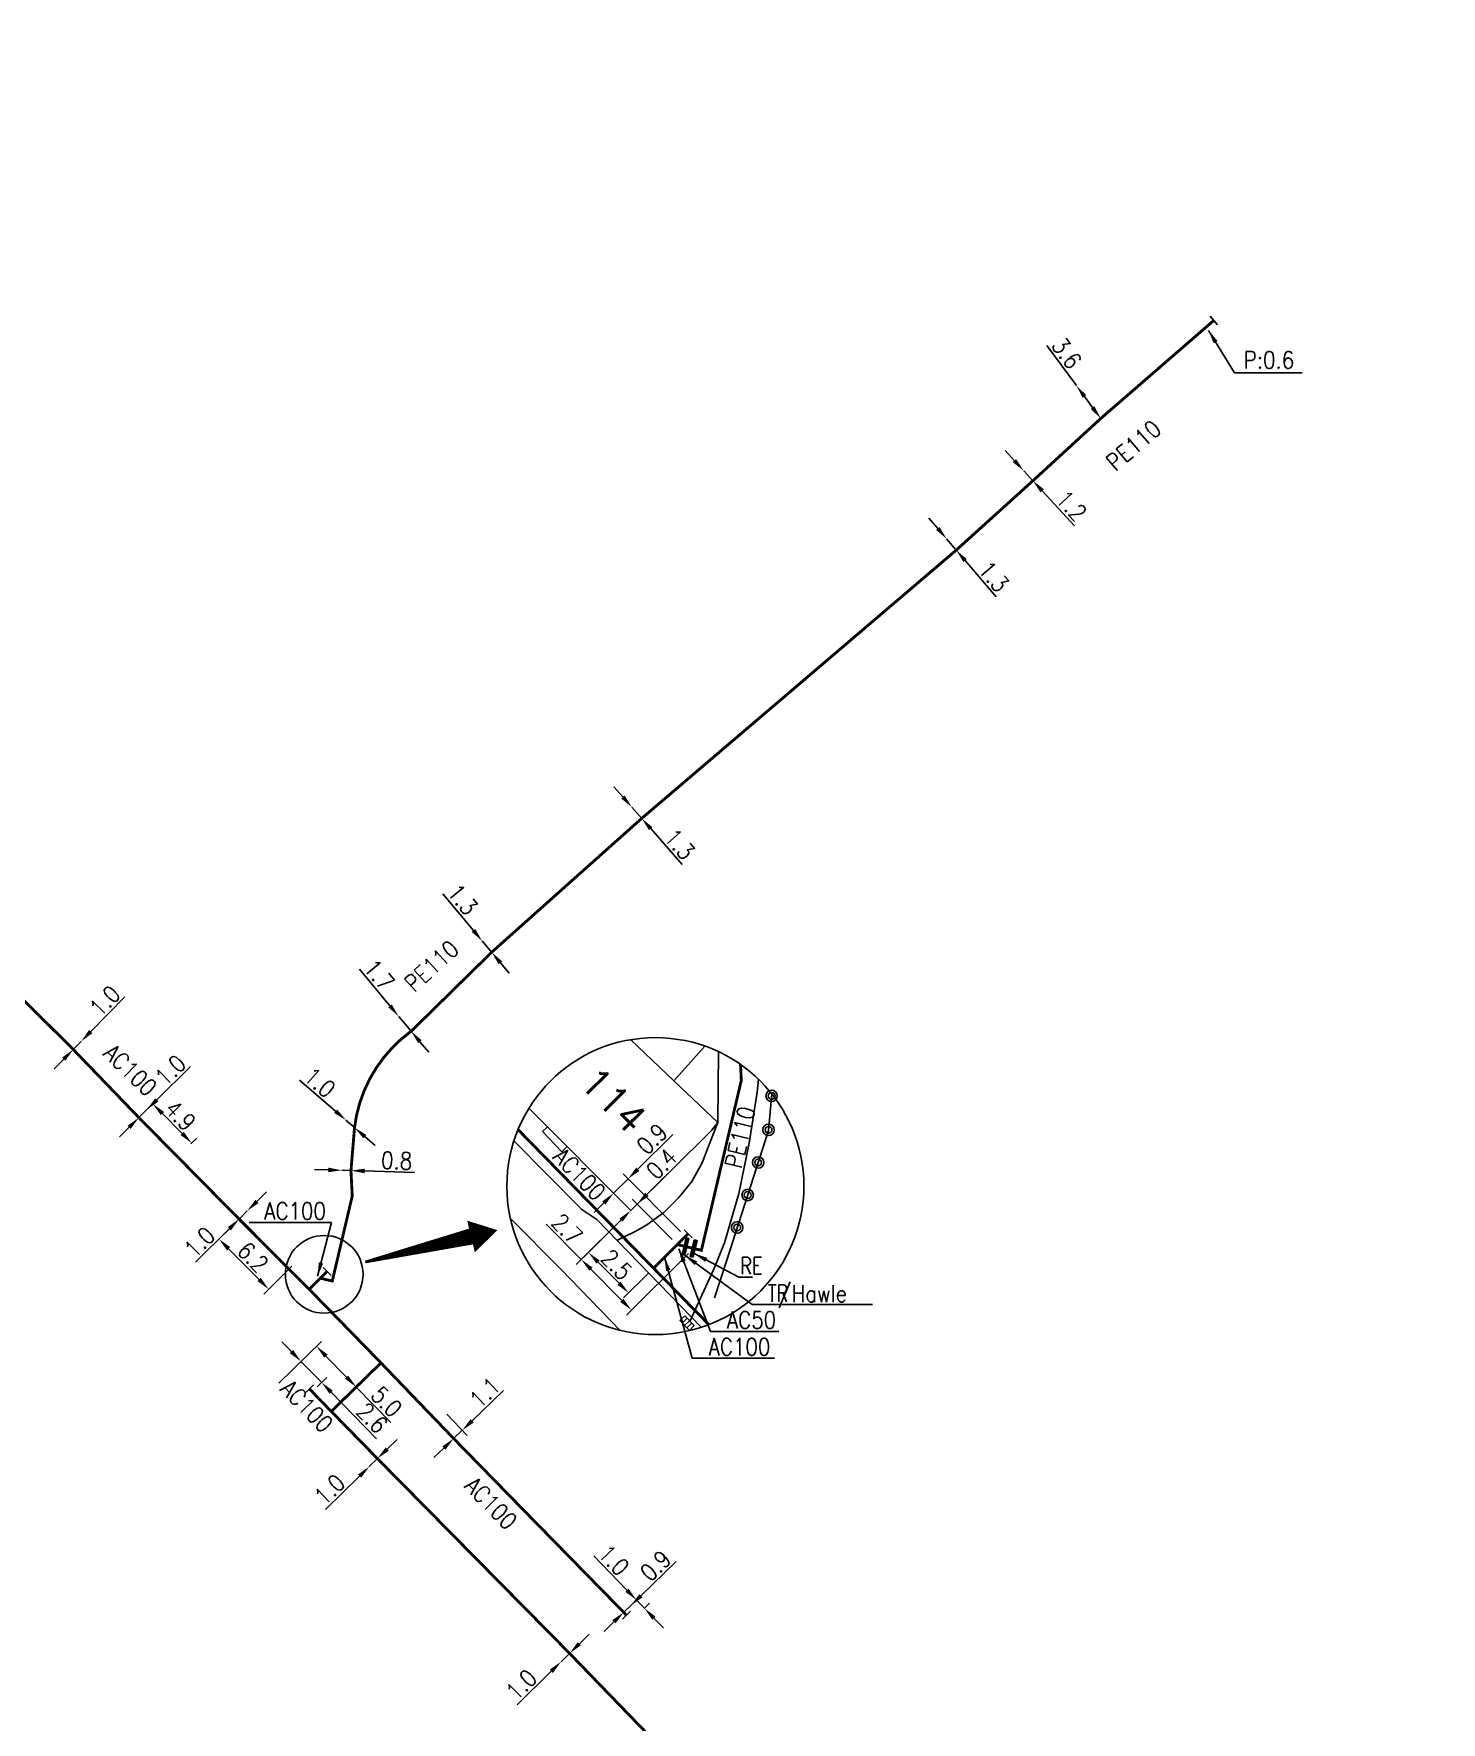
# Model space of a CAD drawing. Header units: millimetres. Extents: x 107999 to 109004, y 120010 to 121005.
# Drawn here: x 108659 to 108782.5, y 120243.1 to 120391.3 of the extents above; entities that cross this region are included whole.
import ezdxf
from ezdxf.enums import TextEntityAlignment as Align

# ---------------------------------------------------------------- set-up
doc = ezdxf.new("R2010")
doc.units = ezdxf.units.MM
doc.header["$PDMODE"] = 34
for name, pattern in [('L_25_AP', [2000, 1000, 1000]), ('L_25_FN', [2000, 1000, 1000]), ('L_25_PE', [2000, 1000, 1000])]:
    doc.linetypes.add(name, pattern=pattern)
doc.layers.get('0').update_dxf_attribs({"linetype": 'CONTINUOUS'})
doc.layers.get('Defpoints').update_dxf_attribs({"linetype": 'CONTINUOUS'})
for name, color, linetype in [('L_150', 1, 'CONTINUOUS'), ('L_340', 7, 'CONTINUOUS'), ('W0400', 7, 'CONTINUOUS')]:
    doc.layers.add(name, color=color, linetype=linetype)
doc.styles.get("Standard").update_dxf_attribs({"font": 'romans.shx', "width": 0.85})
doc.dimstyles.new('DETAIL', dxfattribs={"dimtxt": 1.5, "dimasz": 1.2, "dimexe": 0.625, "dimexo": 0.625, "dimgap": 0.25, "dimtad": 1, "dimdec": 1, "dimlfac": 0.5, "dimzin": 0, "dimdsep": 46, "dimtxsty": 'Standard', "dimcen": -0.5, "dimadec": 0, "dimazin": 0, "dimtfac": 1, "dimtdec": 1, "dimtmove": 0, "dimatfit": 3, "dimfxl": 0, "dimtolj": 1, "dimtzin": 0, "dimarcsym": 0})
doc.dimstyles.get("Standard").update_dxf_attribs({"dimtxt": 1.5, "dimasz": 1.2, "dimexe": 0.625, "dimexo": 0.625, "dimgap": 0.25, "dimtad": 1, "dimdec": 1, "dimzin": 0, "dimdsep": 46, "dimtxsty": 'Standard', "dimcen": -0.5, "dimadec": 0, "dimazin": 0, "dimtfac": 1, "dimtdec": 1, "dimtmove": 0, "dimatfit": 3, "dimfxl": 0, "dimtolj": 1, "dimtzin": 0, "dimarcsym": 0})

# ---------------------------------------------------------------- blocks, each defined once
blk = doc.blocks.new('L_340_07')
at = {"color": 0, "linetype": 'Continuous', "const_width": 0.25, "flags": 128}
blk.add_lwpolyline([(0, 0), (0.35, 0)], dxfattribs=at)
at = {"color": 0, "linetype": 'Continuous', "flags": 128}
blk.add_lwpolyline([(0.35, -0.5), (0.35, 0.5)], dxfattribs=at)
at = {"color": 0, "linetype": 'Continuous', "width": 0.75, "flags": 3}
for tag, p in [('DEF_LEG', (0.72, -3.47)), ('DEF_COUP', (0.72, -5.97)), ('DEF_TYPE', (0.72, -8.47))]:
    blk.add_attdef(tag, text='', height=1.2, dxfattribs=at).set_placement(p, align=Align.MIDDLE)
blk = doc.blocks.new('L_340_19')
at = {"linetype": 'Continuous'}
blk.add_hatch(color=0, dxfattribs=at).paths.add_polyline_path([(0.125, 0.75), (-0.125, 0.75), (-0.125, -0.75), (0.125, -0.75)])
at = {"color": 0, "linetype": 'Continuous'}
blk.add_lwpolyline([(-0.125, 0.75), (0.125, 0.75), (0.125, -0.75), (-0.125, -0.75)], close=True, dxfattribs=at)
at = {"color": 0, "linetype": 'Continuous', "width": 0.75}
for tag, height, flags, p in [('TR', 1.5, 8, (0, 3)), ('DEF_LEG', 1.2, 3, (0, -5)), ('DEF_COUP', 1.2, 3, (0, -7.5)), ('DEF_TYPE', 1.2, 3, (0, -10))]:
    blk.add_attdef(tag, text='', height=height, dxfattribs=dict(at, flags=flags)).set_placement(p, align=Align.MIDDLE)
blk = doc.blocks.new('L_340_21')
at = {"linetype": 'Continuous'}
blk.add_hatch(color=0, dxfattribs=at).paths.add_polyline_path([(0.125, 0.75), (-0.125, 0.75), (-0.125, -0.75), (0.125, -0.75)])
at = {"color": 0, "linetype": 'Continuous'}
blk.add_lwpolyline([(-0.125, 0.75), (0.125, 0.75), (0.125, -0.75), (-0.125, -0.75)], close=True, dxfattribs=at)
at = {"color": 0, "linetype": 'Continuous', "width": 0.75}
for tag, height, flags, p in [('RE', 1.5, 8, (0, 3)), ('DEF_LEG', 1.2, 3, (0, -5)), ('DEF_COUP', 1.2, 3, (0, -7.5)), ('DEF_TYPE', 1.2, 3, (0, -10))]:
    blk.add_attdef(tag, text='', height=height, dxfattribs=dict(at, flags=flags)).set_placement(p, align=Align.MIDDLE)
blk = doc.blocks.new('T400')
for p, q in [((-0.15, 0.3), (0.15, 0.3)), ((-0.15, -0.25), (-0.15, 0.3)), ((-0.15, 0.15), (0.15, 0.15)), ((-0.15, 0), (0.15, 0)), ((0.15, 0.3), (0.15, -0.25)), ((-0.15, -0.15), (0.15, -0.15)), ((-0.15, -0.25), (-0.15, -0.3)), ((-0.15, -0.3), (0.15, -0.3)), ((0.15, -0.3), (0.15, -0.25))]:
    blk.add_line(p, q)
blk = doc.blocks.new('t323o')
at = {"color": 0, "linetype": 'Continuous'}
for radius in [0.25, 0.15]:
    blk.add_circle((0, 0), radius, dxfattribs=at)
blk = doc.blocks.new('*D138')
at = {"layer": 'Defpoints', "color": 0, "linetype": 'Continuous', "transparency": 16777216}
for p in [(108686, 120291.54), (108686, 120291.54), (108686.8, 120291.51)]:
    blk.add_point(p, dxfattribs=at)
at = {"layer": 'L_150', "color": 0, "linetype": 'Continuous', "lineweight": -2, "transparency": 16777216}
for p, q in [((108684.8, 120291.57), (108683.6, 120291.61)), ((108686, 120291.54), (108686.8, 120291.51)), ((108688, 120291.48), (108692.37, 120291.35))]:
    blk.add_line(p, q, dxfattribs=at)
at = {"layer": 'L_150', "color": 0, "linetype": 'Continuous', "transparency": 16777216}
for points in [[(108684.81, 120291.77), (108684.8, 120291.37), (108686, 120291.54)], [(108688.01, 120291.68), (108687.99, 120291.28), (108686.8, 120291.51)]]:
    blk.add_solid(points, dxfattribs=at)
at = {"layer": 'L_150', "color": 0, "linetype": 'Continuous', "transparency": 16777216, "insert": (108690.81, 120292.39), "char_height": 1.5, "attachment_point": 5, "rotation": 358.274}
blk.add_mtext('\\A1;0.8', dxfattribs=at)
blk = doc.blocks.new('*D139')
at = {"layer": 'Defpoints', "color": 0, "linetype": 'Continuous', "transparency": 16777216}
for p in [(108686.36, 120295.94), (108686.36, 120295.94), (108687.11, 120295.28)]:
    blk.add_point(p, dxfattribs=at)
at = {"layer": 'L_150', "color": 0, "linetype": 'Continuous', "lineweight": -2, "transparency": 16777216}
for p, q in [((108685.45, 120296.72), (108682.28, 120299.46)), ((108687.11, 120295.28), (108686.36, 120295.94)), ((108688.02, 120294.5), (108688.93, 120293.71))]:
    blk.add_line(p, q, dxfattribs=at)
at = {"layer": 'L_150', "color": 0, "linetype": 'Continuous', "transparency": 16777216}
for points in [[(108685.58, 120296.87), (108685.32, 120296.57), (108686.36, 120295.94)], [(108688.15, 120294.65), (108687.89, 120294.35), (108687.11, 120295.28)]]:
    blk.add_solid(points, dxfattribs=at)
at = {"layer": 'L_150', "color": 0, "linetype": 'Continuous', "transparency": 16777216, "insert": (108684.06, 120299.24), "char_height": 1.5, "attachment_point": 5, "rotation": 319.165}
blk.add_mtext('\\A1;1.0', dxfattribs=at)
blk = doc.blocks.new('*D140')
at = {"layer": 'Defpoints', "color": 0, "linetype": 'Continuous', "transparency": 16777216}
for p in [(108711.35, 120288.01), (108707.64, 120284.33), (108713.35, 120282.95)]:
    blk.add_point(p, dxfattribs=at)
at = {"layer": 'L_150', "color": 0, "linetype": 'Continuous', "lineweight": -2, "transparency": 16777216}
for p, q in [((108710.9, 120287.57), (108707.2, 120283.89)), ((108710.32, 120281.63), (108708.48, 120283.48)), ((108712.91, 120282.51), (108710.72, 120280.34))]:
    blk.add_line(p, q, dxfattribs=at)
at = {"layer": 'L_150', "color": 0, "linetype": 'Continuous', "transparency": 16777216}
for points in [[(108708.63, 120283.62), (108708.34, 120283.34), (108707.64, 120284.33)], [(108710.46, 120281.77), (108710.17, 120281.49), (108711.16, 120280.78)]]:
    blk.add_solid(points, dxfattribs=at)
at = {"layer": 'L_150', "color": 0, "linetype": 'Continuous', "transparency": 16777216, "insert": (108710.11, 120283.26), "char_height": 1.5, "attachment_point": 5, "rotation": 314.765}
blk.add_mtext('\\A1;2.5', dxfattribs=at)
blk = doc.blocks.new('*D141')
at = {"layer": 'Defpoints', "color": 0, "linetype": 'Continuous', "transparency": 16777216}
for p in [(108711.35, 120288.01), (108716.87, 120284.68), (108707.01, 120283.71)]:
    blk.add_point(p, dxfattribs=at)
at = {"layer": 'L_340', "color": 0, "linetype": 'Continuous', "lineweight": -2, "transparency": 16777216}
for p, q in [((108710.9, 120287.57), (108706.57, 120283.27)), ((108707.01, 120283.71), (108703.93, 120286.81)), ((108710.57, 120280.12), (108707.86, 120282.86)), ((108716.43, 120284.24), (108710.97, 120278.83))]:
    blk.add_line(p, q, dxfattribs=at)
at = {"layer": 'L_340', "color": 0, "linetype": 'Continuous', "transparency": 16777216}
for points in [[(108708, 120283), (108707.72, 120282.72), (108707.01, 120283.71)], [(108710.71, 120280.26), (108710.43, 120279.98), (108711.41, 120279.27)]]:
    blk.add_solid(points, dxfattribs=at)
at = {"layer": 'L_340', "color": 0, "linetype": 'Continuous', "transparency": 16777216, "insert": (108705.76, 120286.39), "char_height": 1.5, "attachment_point": 5, "rotation": 314.765}
blk.add_mtext('\\A1;2.7', dxfattribs=at)
blk = doc.blocks.new('*D142')
at = {"layer": 'Defpoints', "color": 0, "linetype": 'Continuous', "transparency": 16777216}
for p in [(108709.84, 120289.52), (108711.35, 120288.01), (108716.14, 120285.72)]:
    blk.add_point(p, dxfattribs=at)
at = {"layer": 'L_340', "color": 0, "linetype": 'Continuous', "lineweight": -2, "transparency": 16777216}
for p, q in [((108711.97, 120291.63), (108715.03, 120294.67)), ((108709.84, 120289.52), (108711.12, 120290.79)), ((108715.7, 120286.17), (108710.68, 120291.23)), ((108710.91, 120288.45), (108709.4, 120289.97)), ((108708.99, 120288.68), (108708.14, 120287.83))]:
    blk.add_line(p, q, dxfattribs=at)
at = {"layer": 'L_340', "color": 0, "linetype": 'Continuous', "transparency": 16777216}
for points in [[(108711.83, 120291.78), (108712.11, 120291.49), (108711.12, 120290.79)], [(108708.85, 120288.82), (108709.13, 120288.54), (108709.84, 120289.52)]]:
    blk.add_solid(points, dxfattribs=at)
at = {"layer": 'L_340', "color": 0, "linetype": 'Continuous', "transparency": 16777216, "insert": (108713.22, 120294.29), "char_height": 1.5, "attachment_point": 5, "rotation": 44.765}
blk.add_mtext('\\A1;0.9', dxfattribs=at)
blk = doc.blocks.new('*D143')
at = {"layer": 'Defpoints', "color": 0, "linetype": 'Continuous', "transparency": 16777216}
for p in [(108711.35, 120288.01), (108711.35, 120288.01), (108715.43, 120285.02)]:
    blk.add_point(p, dxfattribs=at)
at = {"layer": 'L_150', "color": 0, "linetype": 'Continuous', "lineweight": -2, "transparency": 16777216}
for p, q in [((108712.77, 120289.41), (108715.91, 120292.54)), ((108714.99, 120285.46), (108711.47, 120289.01)), ((108711.35, 120288.01), (108711.91, 120288.57)), ((108710.49, 120287.16), (108709.64, 120286.32))]:
    blk.add_line(p, q, dxfattribs=at)
at = {"layer": 'L_150', "color": 0, "linetype": 'Continuous', "transparency": 16777216}
for points in [[(108712.62, 120289.56), (108712.91, 120289.27), (108711.91, 120288.57)], [(108710.35, 120287.3), (108710.63, 120287.02), (108711.35, 120288.01)]]:
    blk.add_solid(points, dxfattribs=at)
at = {"layer": 'L_150', "color": 0, "linetype": 'Continuous', "transparency": 16777216, "insert": (108714.06, 120292.11), "char_height": 1.5, "attachment_point": 5, "rotation": 44.765}
blk.add_mtext('\\A1;0.4', dxfattribs=at)
blk = doc.blocks.new('*D569')
at = {"layer": 'Defpoints', "color": 0, "linetype": 'Continuous', "transparency": 16777216}
for p in [(108688.41, 120265.54), (108688.41, 120265.54), (108689.12, 120266.24)]:
    blk.add_point(p, dxfattribs=at)
at = {"layer": 'L_150', "color": 0, "linetype": 'Continuous', "lineweight": -2, "transparency": 16777216}
for p, q in [((108689.98, 120267.07), (108690.84, 120267.91)), ((108689.12, 120266.24), (108688.41, 120265.54)), ((108687.55, 120264.7), (108684.55, 120261.77))]:
    blk.add_line(p, q, dxfattribs=at)
at = {"layer": 'L_150', "color": 0, "linetype": 'Continuous', "transparency": 16777216}
for points in [[(108689.84, 120267.22), (108690.12, 120266.93), (108689.12, 120266.24)], [(108687.41, 120264.84), (108687.69, 120264.56), (108688.41, 120265.54)]]:
    blk.add_solid(points, dxfattribs=at)
at = {"layer": 'L_150', "color": 0, "linetype": 'Continuous', "transparency": 16777216, "insert": (108684.92, 120263.53), "char_height": 1.5, "attachment_point": 5, "rotation": 44.3083}
blk.add_mtext('\\A1;1.0', dxfattribs=at)
blk = doc.blocks.new('*D570')
at = {"layer": 'Defpoints', "color": 0, "linetype": 'Continuous', "transparency": 16777216}
for p in [(108683.77, 120276.1), (108680.01, 120272.42), (108685.07, 120270.38)]:
    blk.add_point(p, dxfattribs=at)
at = {"layer": 'L_150', "color": 0, "linetype": 'Continuous', "lineweight": -2, "transparency": 16777216}
for p, q in [((108680.46, 120272.86), (108684.21, 120276.53)), ((108684.6, 120275.24), (108686.42, 120273.38)), ((108685.52, 120270.82), (108687.71, 120272.96)), ((108687.26, 120272.52), (108690.31, 120269.4))]:
    blk.add_line(p, q, dxfattribs=at)
at = {"layer": 'L_150', "color": 0, "linetype": 'Continuous', "transparency": 16777216}
for points in [[(108684.75, 120275.38), (108684.46, 120275.1), (108683.77, 120276.1)], [(108686.56, 120273.52), (108686.28, 120273.24), (108687.26, 120272.52)]]:
    blk.add_solid(points, dxfattribs=at)
at = {"layer": 'L_150', "color": 0, "linetype": 'Continuous', "transparency": 16777216, "insert": (108689.92, 120271.23), "char_height": 1.5, "attachment_point": 5, "rotation": 314.3464}
blk.add_mtext('\\A1;5.0', dxfattribs=at)
blk = doc.blocks.new('*D571')
at = {"layer": 'Defpoints', "color": 0, "linetype": 'Continuous', "transparency": 16777216}
for p in [(108682.41, 120274.77), (108680.01, 120272.42), (108683.4, 120272.1)]:
    blk.add_point(p, dxfattribs=at)
at = {"layer": 'L_340', "color": 0, "linetype": 'Continuous', "lineweight": -2, "transparency": 16777216}
for p, q in [((108681.57, 120275.63), (108680.73, 120276.49)), ((108680.46, 120272.86), (108682.86, 120275.21)), ((108682.41, 120274.77), (108684.23, 120272.91)), ((108683.84, 120272.54), (108684.67, 120273.35)), ((108685.06, 120272.06), (108689.05, 120267.98))]:
    blk.add_line(p, q, dxfattribs=at)
at = {"layer": 'L_340', "color": 0, "linetype": 'Continuous', "transparency": 16777216}
for points in [[(108681.72, 120275.77), (108681.43, 120275.49), (108682.41, 120274.77)], [(108685.21, 120272.2), (108684.92, 120271.92), (108684.23, 120272.91)]]:
    blk.add_solid(points, dxfattribs=at)
at = {"layer": 'L_340', "color": 0, "linetype": 'Continuous', "transparency": 16777216, "insert": (108688.66, 120269.81), "char_height": 1.5, "attachment_point": 5, "rotation": 314.3464}
blk.add_mtext('\\A1;2.6', dxfattribs=at)
blk = doc.blocks.new('*D572')
at = {"layer": 'Defpoints', "color": 0, "linetype": 'Continuous', "transparency": 16777216}
for p in [(108705.98, 120249.15), (108705.23, 120248.42), (108705.23, 120248.42)]:
    blk.add_point(p, dxfattribs=at)
at = {"layer": 'L_150', "color": 0, "linetype": 'Continuous', "lineweight": -2, "transparency": 16777216}
for p, q in [((108706.84, 120249.99), (108707.69, 120250.83)), ((108705.98, 120249.15), (108705.23, 120248.42)), ((108704.38, 120247.58), (108701.38, 120244.64))]:
    blk.add_line(p, q, dxfattribs=at)
at = {"layer": 'L_150', "color": 0, "linetype": 'Continuous', "transparency": 16777216}
for points in [[(108706.7, 120250.13), (108706.98, 120249.85), (108705.98, 120249.15)], [(108704.24, 120247.72), (108704.52, 120247.43), (108705.23, 120248.42)]]:
    blk.add_solid(points, dxfattribs=at)
at = {"layer": 'L_150', "color": 0, "linetype": 'Continuous', "transparency": 16777216, "insert": (108701.75, 120246.4), "char_height": 1.5, "attachment_point": 5, "rotation": 44.4303}
blk.add_mtext('\\A1;1.0', dxfattribs=at)
blk = doc.blocks.new('*D573')
at = {"layer": 'Defpoints', "color": 0, "linetype": 'Continuous', "transparency": 16777216}
for p in [(108694.77, 120270.6), (108695.81, 120268), (108695.81, 120268)]:
    blk.add_point(p, dxfattribs=at)
at = {"layer": 'L_150', "color": 0, "linetype": 'Continuous', "lineweight": -2, "transparency": 16777216}
for p, q in [((108697.43, 120269.56), (108700.19, 120272.21)), ((108695.21, 120270.14), (108697, 120268.27)), ((108695.81, 120268), (108696.57, 120268.73)), ((108694.95, 120267.17), (108694.08, 120266.33))]:
    blk.add_line(p, q, dxfattribs=at)
at = {"layer": 'L_150', "color": 0, "linetype": 'Continuous', "transparency": 16777216}
for points in [[(108697.3, 120269.7), (108697.57, 120269.41), (108696.57, 120268.73)], [(108694.81, 120267.31), (108695.09, 120267.02), (108695.81, 120268)]]:
    blk.add_solid(points, dxfattribs=at)
at = {"layer": 'L_150', "color": 0, "linetype": 'Continuous', "transparency": 16777216, "insert": (108698.55, 120272.02), "char_height": 1.5, "attachment_point": 5, "rotation": 43.8575}
blk.add_mtext('\\A1;1.1', dxfattribs=at)
blk = doc.blocks.new('*D574')
at = {"layer": 'Defpoints', "color": 0, "linetype": 'Continuous', "transparency": 16777216}
for p in [(108711.85, 120253.83), (108710.73, 120252.75), (108712.08, 120252.65)]:
    blk.add_point(p, dxfattribs=at)
at = {"layer": 'L_340', "color": 0, "linetype": 'Continuous', "lineweight": -2, "transparency": 16777216}
for p, q in [((108711.02, 120254.69), (108708.11, 120257.7)), ((108711.18, 120253.18), (108712.3, 120254.26)), ((108712.55, 120253.11), (108711.85, 120253.83)), ((108712.53, 120253.09), (108713, 120253.54)), ((108713.38, 120252.24), (108714.21, 120251.38))]:
    blk.add_line(p, q, dxfattribs=at)
at = {"layer": 'L_340', "color": 0, "linetype": 'Continuous', "transparency": 16777216}
for points in [[(108711.16, 120254.83), (108710.87, 120254.55), (108711.85, 120253.83)], [(108713.52, 120252.38), (108713.24, 120252.1), (108712.55, 120253.11)]]:
    blk.add_solid(points, dxfattribs=at)
at = {"layer": 'L_340', "color": 0, "linetype": 'Continuous', "transparency": 16777216, "insert": (108709.86, 120257.32), "char_height": 1.5, "attachment_point": 5, "rotation": 313.9961}
blk.add_mtext('\\A1;1.0', dxfattribs=at)
blk = doc.blocks.new('*D575')
at = {"layer": 'Defpoints', "color": 0, "linetype": 'Continuous', "transparency": 16777216}
for p in [(108676.98, 120287.26), (108676.98, 120287.26), (108677.69, 120287.97)]:
    blk.add_point(p, dxfattribs=at)
at = {"layer": 'L_150', "color": 0, "linetype": 'Continuous', "lineweight": -2, "transparency": 16777216}
for p, q in [((108678.55, 120288.81), (108679.4, 120289.66)), ((108677.69, 120287.97), (108676.98, 120287.26)), ((108676.13, 120286.42), (108673.16, 120283.47))]:
    blk.add_line(p, q, dxfattribs=at)
at = {"layer": 'L_150', "color": 0, "linetype": 'Continuous', "transparency": 16777216}
for points in [[(108678.41, 120288.95), (108678.69, 120288.67), (108677.69, 120287.97)], [(108675.99, 120286.56), (108676.27, 120286.27), (108676.98, 120287.26)]]:
    blk.add_solid(points, dxfattribs=at)
at = {"layer": 'L_150', "color": 0, "linetype": 'Continuous', "transparency": 16777216, "insert": (108673.51, 120285.23), "char_height": 1.5, "attachment_point": 5, "rotation": 44.772}
blk.add_mtext('\\A1;1.0', dxfattribs=at)
blk = doc.blocks.new('*D576')
at = {"layer": 'Defpoints', "color": 0, "linetype": 'Continuous', "transparency": 16777216}
for p in [(108676.98, 120287.26), (108682.06, 120283.56), (108679.58, 120281.1)]:
    blk.add_point(p, dxfattribs=at)
at = {"layer": 'L_150', "color": 0, "linetype": 'Continuous', "lineweight": -2, "transparency": 16777216}
for p, q in [((108676.54, 120286.82), (108674.77, 120285.07)), ((108676.06, 120284.65), (108678.74, 120281.96)), ((108681.62, 120283.12), (108679.14, 120280.66))]:
    blk.add_line(p, q, dxfattribs=at)
at = {"layer": 'L_150', "color": 0, "linetype": 'Continuous', "transparency": 16777216}
for points in [[(108676.2, 120284.8), (108675.92, 120284.51), (108675.22, 120285.51)], [(108678.88, 120282.1), (108678.6, 120281.82), (108679.58, 120281.1)]]:
    blk.add_solid(points, dxfattribs=at)
at = {"layer": 'L_150', "color": 0, "linetype": 'Continuous', "transparency": 16777216, "insert": (108678.2, 120283.91), "char_height": 1.5, "attachment_point": 5, "rotation": 314.772}
blk.add_mtext('\\A1;6.2', dxfattribs=at)
blk = doc.blocks.new('*D577')
at = {"layer": 'Defpoints', "color": 0, "linetype": 'Continuous', "transparency": 16777216}
for p in [(108668.19, 120296.16), (108672.3, 120293.41), (108672.82, 120293.93)]:
    blk.add_point(p, dxfattribs=at)
at = {"layer": 'L_150', "color": 0, "linetype": 'Continuous', "lineweight": -2, "transparency": 16777216}
for p, q in [((108668.63, 120296.6), (108669.85, 120297.81)), ((108670.25, 120296.52), (108671.98, 120294.78)), ((108672.74, 120293.85), (108673.27, 120294.37))]:
    blk.add_line(p, q, dxfattribs=at)
at = {"layer": 'L_150', "color": 0, "linetype": 'Continuous', "transparency": 16777216}
for points in [[(108670.4, 120296.66), (108670.11, 120296.38), (108669.41, 120297.37)], [(108672.12, 120294.92), (108671.84, 120294.64), (108672.82, 120293.93)]]:
    blk.add_solid(points, dxfattribs=at)
at = {"layer": 'L_150', "color": 0, "linetype": 'Continuous', "transparency": 16777216, "insert": (108671.83, 120296.35), "char_height": 1.5, "attachment_point": 5, "rotation": 314.765}
blk.add_mtext('\\A1;4.9', dxfattribs=at)
blk = doc.blocks.new('*D578')
at = {"layer": 'Defpoints', "color": 0, "linetype": 'Continuous', "transparency": 16777216}
for p in [(108668.19, 120296.16), (108668.9, 120296.87), (108668.9, 120296.87)]:
    blk.add_point(p, dxfattribs=at)
at = {"layer": 'L_150', "color": 0, "linetype": 'Continuous', "lineweight": -2, "transparency": 16777216}
for p, q in [((108669.75, 120297.71), (108672.73, 120300.66)), ((108668.19, 120296.16), (108668.9, 120296.87)), ((108667.34, 120295.32), (108666.49, 120294.47))]:
    blk.add_line(p, q, dxfattribs=at)
at = {"layer": 'L_150', "color": 0, "linetype": 'Continuous', "transparency": 16777216}
for points in [[(108669.61, 120297.85), (108669.89, 120297.57), (108668.9, 120296.87)], [(108667.2, 120295.46), (108667.48, 120295.18), (108668.19, 120296.16)]]:
    blk.add_solid(points, dxfattribs=at)
at = {"layer": 'L_150', "color": 0, "linetype": 'Continuous', "transparency": 16777216, "insert": (108670.96, 120300.32), "char_height": 1.5, "attachment_point": 5, "rotation": 44.765}
blk.add_mtext('\\A1;1.0', dxfattribs=at)
blk = doc.blocks.new('*D579')
at = {"layer": 'Defpoints', "color": 0, "linetype": 'Continuous', "transparency": 16777216}
for p in [(108711.38, 120253.37), (108711.38, 120253.37), (108710.73, 120252.75)]:
    blk.add_point(p, dxfattribs=at)
at = {"layer": 'L_340', "color": 0, "linetype": 'Continuous', "lineweight": -2, "transparency": 16777216}
for p, q in [((108712.24, 120254.21), (108715.34, 120257.2)), ((108710.73, 120252.75), (108711.38, 120253.37)), ((108709.87, 120251.91), (108709.01, 120251.08))]:
    blk.add_line(p, q, dxfattribs=at)
at = {"layer": 'L_340', "color": 0, "linetype": 'Continuous', "transparency": 16777216}
for points in [[(108712.1, 120254.35), (108712.38, 120254.06), (108711.38, 120253.37)], [(108709.73, 120252.06), (108710.01, 120251.77), (108710.73, 120252.75)]]:
    blk.add_solid(points, dxfattribs=at)
at = {"layer": 'L_340', "color": 0, "linetype": 'Continuous', "transparency": 16777216, "insert": (108713.53, 120256.84), "char_height": 1.5, "attachment_point": 5, "rotation": 43.9961}
blk.add_mtext('\\A1;0.9', dxfattribs=at)
blk = doc.blocks.new('*D754')
at = {"layer": 'Defpoints', "color": 0, "linetype": 'Continuous', "transparency": 16777216}
for p in [(108750.45, 120360.4), (108750.45, 120360.4), (108752.59, 120357.51)]:
    blk.add_point(p, dxfattribs=at)
at = {"layer": 'L_150', "color": 0, "linetype": 'Continuous', "lineweight": -2, "transparency": 16777216}
for p, q in [((108750.45, 120360.4), (108747.85, 120363.92)), ((108751.87, 120358.47), (108751.16, 120359.44))]:
    blk.add_line(p, q, dxfattribs=at)
at = {"layer": 'L_150', "color": 0, "linetype": 'Continuous', "transparency": 16777216}
for points in [[(108751.32, 120359.56), (108751, 120359.32), (108750.45, 120360.4)], [(108752.04, 120358.59), (108751.71, 120358.35), (108752.59, 120357.51)]]:
    blk.add_solid(points, dxfattribs=at)
at = {"layer": 'L_150', "color": 0, "linetype": 'Continuous', "transparency": 16777216, "insert": (108749.6, 120363.24), "char_height": 1.5, "attachment_point": 5, "rotation": 306.4519}
blk.add_mtext('\\A1;3.6', dxfattribs=at)
blk = doc.blocks.new('*D755')
at = {"layer": 'Defpoints', "color": 0, "linetype": 'Continuous', "transparency": 16777216}
for p in [(108745.83, 120352.93), (108745.83, 120352.93), (108746.64, 120352.05)]:
    blk.add_point(p, dxfattribs=at)
at = {"layer": 'L_150', "color": 0, "linetype": 'Continuous', "lineweight": -2, "transparency": 16777216}
for p, q in [((108745.02, 120353.81), (108744.2, 120354.69)), ((108745.83, 120352.93), (108746.64, 120352.05)), ((108747.46, 120351.17), (108750.3, 120348.08))]:
    blk.add_line(p, q, dxfattribs=at)
at = {"layer": 'L_150', "color": 0, "linetype": 'Continuous', "transparency": 16777216}
for points in [[(108745.16, 120353.95), (108744.87, 120353.68), (108745.83, 120352.93)], [(108747.6, 120351.3), (108747.31, 120351.03), (108746.64, 120352.05)]]:
    blk.add_solid(points, dxfattribs=at)
at = {"layer": 'L_150', "color": 0, "linetype": 'Continuous', "transparency": 16777216, "insert": (108750.02, 120349.86), "char_height": 1.5, "attachment_point": 5, "rotation": 312.666}
blk.add_mtext('\\A1;1.2', dxfattribs=at)
blk = doc.blocks.new('*D756')
at = {"layer": 'Defpoints', "color": 0, "linetype": 'Continuous', "transparency": 16777216}
for p in [(108739.07, 120346.95), (108739.07, 120346.95), (108739.91, 120345.96)]:
    blk.add_point(p, dxfattribs=at)
at = {"layer": 'L_150', "color": 0, "linetype": 'Continuous', "lineweight": -2, "transparency": 16777216}
for p, q in [((108738.29, 120347.86), (108737.51, 120348.77)), ((108739.07, 120346.95), (108739.91, 120345.96)), ((108740.69, 120345.04), (108743.41, 120341.86))]:
    blk.add_line(p, q, dxfattribs=at)
at = {"layer": 'L_150', "color": 0, "linetype": 'Continuous', "transparency": 16777216}
for points in [[(108738.44, 120347.99), (108738.14, 120347.73), (108739.07, 120346.95)], [(108740.84, 120345.17), (108740.54, 120344.91), (108739.91, 120345.96)]]:
    blk.add_solid(points, dxfattribs=at)
at = {"layer": 'L_150', "color": 0, "linetype": 'Continuous', "transparency": 16777216, "insert": (108743.2, 120343.64), "char_height": 1.5, "attachment_point": 5, "rotation": 310.4669}
blk.add_mtext('\\A1;1.3', dxfattribs=at)
blk = doc.blocks.new('*D757')
at = {"layer": 'Defpoints', "color": 0, "linetype": 'Continuous', "transparency": 16777216}
for p in [(108711.45, 120323.4), (108711.45, 120323.4), (108712.31, 120322.42)]:
    blk.add_point(p, dxfattribs=at)
at = {"layer": 'L_150', "color": 0, "linetype": 'Continuous', "lineweight": -2, "transparency": 16777216}
for p, q in [((108710.66, 120324.3), (108709.87, 120325.2)), ((108711.45, 120323.4), (108712.31, 120322.42)), ((108713.1, 120321.52), (108715.86, 120318.37))]:
    blk.add_line(p, q, dxfattribs=at)
at = {"layer": 'L_150', "color": 0, "linetype": 'Continuous', "transparency": 16777216}
for points in [[(108710.81, 120324.43), (108710.51, 120324.17), (108711.45, 120323.4)], [(108713.25, 120321.65), (108712.95, 120321.39), (108712.31, 120322.42)]]:
    blk.add_solid(points, dxfattribs=at)
at = {"layer": 'L_150', "color": 0, "linetype": 'Continuous', "transparency": 16777216, "insert": (108715.63, 120320.15), "char_height": 1.5, "attachment_point": 5, "rotation": 311.2933}
blk.add_mtext('\\A1;1.3', dxfattribs=at)
blk = doc.blocks.new('*D758')
at = {"layer": 'Defpoints', "color": 0, "linetype": 'Continuous', "transparency": 16777216}
for p in [(108698.31, 120311.67), (108698.31, 120311.67), (108699.14, 120310.67)]:
    blk.add_point(p, dxfattribs=at)
at = {"layer": 'L_150', "color": 0, "linetype": 'Continuous', "lineweight": -2, "transparency": 16777216}
for p, q in [((108697.54, 120312.59), (108694.86, 120315.81)), ((108699.14, 120310.67), (108698.31, 120311.67)), ((108699.91, 120309.75), (108700.68, 120308.83))]:
    blk.add_line(p, q, dxfattribs=at)
at = {"layer": 'L_150', "color": 0, "linetype": 'Continuous', "transparency": 16777216}
for points in [[(108697.7, 120312.72), (108697.39, 120312.46), (108698.31, 120311.67)], [(108700.06, 120309.88), (108699.76, 120309.62), (108699.14, 120310.67)]]:
    blk.add_solid(points, dxfattribs=at)
at = {"layer": 'L_150', "color": 0, "linetype": 'Continuous', "transparency": 16777216, "insert": (108696.59, 120315.3), "char_height": 1.5, "attachment_point": 5, "rotation": 309.8011}
blk.add_mtext('\\A1;1.3', dxfattribs=at)
blk = doc.blocks.new('*D759')
at = {"layer": 'Defpoints', "color": 0, "linetype": 'Continuous', "transparency": 16777216}
for p in [(108690.99, 120305.04), (108690.99, 120305.04), (108692.08, 120303.74)]:
    blk.add_point(p, dxfattribs=at)
at = {"layer": 'L_150', "color": 0, "linetype": 'Continuous', "lineweight": -2, "transparency": 16777216}
for p, q in [((108690.22, 120305.97), (108687.54, 120309.19)), ((108692.08, 120303.74), (108690.99, 120305.04)), ((108692.85, 120302.82), (108693.62, 120301.9))]:
    blk.add_line(p, q, dxfattribs=at)
at = {"layer": 'L_150', "color": 0, "linetype": 'Continuous', "transparency": 16777216}
for points in [[(108690.38, 120306.09), (108690.07, 120305.84), (108690.99, 120305.04)], [(108693, 120302.95), (108692.7, 120302.69), (108692.08, 120303.74)]]:
    blk.add_solid(points, dxfattribs=at)
at = {"layer": 'L_150', "color": 0, "linetype": 'Continuous', "transparency": 16777216, "insert": (108689.27, 120308.68), "char_height": 1.5, "attachment_point": 5, "rotation": 309.8077}
blk.add_mtext('\\A1;1.7', dxfattribs=at)
blk = doc.blocks.new('*D823')
at = {"layer": 'Defpoints', "color": 0, "linetype": 'Continuous', "transparency": 16777216}
for p in [(108662.43, 120302.14), (108662.43, 120302.14), (108663.13, 120302.85)]:
    blk.add_point(p, dxfattribs=at)
at = {"layer": 'L_150', "color": 0, "linetype": 'Continuous', "lineweight": -2, "transparency": 16777216}
for p, q in [((108663.97, 120303.71), (108666.96, 120306.77)), ((108662.43, 120302.14), (108663.13, 120302.85)), ((108661.59, 120301.29), (108660.75, 120300.43))]:
    blk.add_line(p, q, dxfattribs=at)
at = {"layer": 'L_150', "color": 0, "linetype": 'Continuous', "transparency": 16777216}
for points in [[(108663.82, 120303.85), (108664.11, 120303.57), (108663.13, 120302.85)], [(108661.45, 120301.43), (108661.73, 120301.15), (108662.43, 120302.14)]]:
    blk.add_solid(points, dxfattribs=at)
at = {"layer": 'L_150', "color": 0, "linetype": 'Continuous', "transparency": 16777216, "insert": (108665.2, 120306.4), "char_height": 1.5, "attachment_point": 5, "rotation": 45.5835}
blk.add_mtext('\\A1;1.0', dxfattribs=at)

msp = doc.modelspace()

# ---------------------------------------------------------------- linework, layer by layer
at = {"layer": 'L_150', "color": 7}
for p, q in [((108704.05, 120295.36), (108703.6, 120294.93)), ((108705.78, 120293.62), (108705.3, 120293.16)), ((108719.77, 120283.66), (108718.7, 120280.35))]:
    msp.add_line(p, q, dxfattribs=at)
at = {"layer": 'L_150', "linetype": 'L_25_FN', "flags": 128}
msp.add_lwpolyline([(108712.76, 120488.31, 0.25, 0.25, 0), (108711.06, 120484.16, 0.25, 0.25, 0), (108708.62, 120478.12, 0.25, 0.25, 0), (108704.97, 120469, 0.25, 0.25, 0), (108700.76, 120458.14, 0.25, 0.25, 0), (108697.56, 120450.27, 0.25, 0.25, 0), (108696.85, 120449.46, 0.25, 0.25, 0), (108692.92, 120445.3, 0.25, 0.25, 0), (108689.82, 120442.39, 0.25, 0.25, 0), (108673.08, 120427.33, 0.25, 0.25, 0), (108664.52, 120419.1, 0.25, 0.25, 0), (108664.52, 120419.1, 0.25, 0.25, 0), (108655.8, 120406.43, 0.25, 0.25, 0), (108652.12, 120398.91, 0.25, 0.25, 0), (108636.01, 120364.91, 0.25, 0.25, 0), (108634.34, 120361.33, 0.25, 0.25, 0), (108632.43, 120359.34, 0.25, 0.25, 0), (108627.48, 120354.8, 0.25, 0.25, 0), (108623.49, 120351.45, 0.25, 0.25, 0), (108619.89, 120348.57, 0.25, 0.25, 0), (108619.35, 120347.12, 0.25, 0.25, 0), (108618.9, 120345.86, 0.25, 0.25, 0), (108619.7, 120345.06, 0.25, 0.25, 0), (108622.21, 120342.5, 0.25, 0.25, 0), (108626.74, 120338.1, 0.25, 0.25, 0), (108640.9, 120323.56, 0.25, 0.25, 0), (108646.84, 120317.66, 0.25, 0.25, 0), (108660.16, 120304.4, 0.25, 0.25, 0), (108662.43, 120302.14, 0.25, 0.25, 0), (108668.19, 120296.16, 0.25, 0.25, 0), (108676.98, 120287.26, 0.25, 0.25, 0), (108683.13, 120281.1, 0.25, 0.25, 0), (108689.43, 120274.64, 0.25, 0.25, 0), (108695.81, 120268, 0.25, 0.25, 0), (108702.18, 120261.48, 0.25, 0.25, 0), (108710.73, 120252.75, 0, 0, 0)], format="xyseb", dxfattribs=at)
at = {"layer": 'L_150', "linetype": 'L_25_PE', "const_width": 0.25, "flags": 128}
msp.add_lwpolyline([(108684.46, 120281.99), (108685.16, 120281.82), (108686.91, 120289.28), (108686.8, 120291.51), (108687.11, 120295.28), (108687.11, 120295.28, -0.209185), (108692.08, 120303.74), (108692.08, 120303.74), (108699.14, 120310.67), (108712.31, 120322.42), (108739.91, 120345.96), (108746.64, 120352.05), (108752.59, 120357.51), (108762.25, 120365.89)], format="xyb", dxfattribs=at)
at = {"layer": 'L_150', "color": 7}
for points in [[(108711.36, 120303), (108715.14, 120299.39), (108718.98, 120295.72), (108718.45, 120295.05)], [(108717.86, 120302.43), (108715.14, 120299.39)], [(108719.04, 120301.95), (108718.98, 120295.72)], [(108716.56, 120278.32), (108717.6, 120280.59), (108718.65, 120282.87), (108719.58, 120285.18), (108720.84, 120289.5), (108721.73, 120293.93), (108722.44, 120298.4), (108722.56, 120299.53)], [(108719.77, 120283.66), (108719.77, 120283.66), (108723.43, 120295.03), (108723.43, 120295.03), (108723.43, 120295.03), (108723.73, 120298.24)], [(108702.42, 120297), (108711.35, 120288.01), (108718.45, 120295.05)], [(108703.6, 120294.93), (108705.3, 120293.16)], [(108718.98, 120295.72), (108718.29, 120293.96), (108717.61, 120292.19), (108716.72, 120290.56), (108715.58, 120289.14), (108714.24, 120287.85), (108712.77, 120286.74), (108711.8, 120286.19), (108710.78, 120285.7), (108710.12, 120285.39)], [(108701.1, 120294.11), (108706.99, 120288.17), (108706.97, 120288.16), (108708.36, 120287.21), (108717.52, 120277.76)], [(108710.43, 120277.49), (108705.2, 120282.85), (108700.79, 120287.32)]]:
    msp.add_lwpolyline(points, dxfattribs=at)
at = {"layer": 'L_150', "linetype": 'L_25_PE', "const_width": 0.25, "flags": 128}
for points in [[(108720.98, 120300.83), (108721.05, 120299.43), (108717.55, 120284.52), (108716.99, 120284.65)], [(108716.75, 120284.71), (108716.27, 120284.82)]]:
    msp.add_lwpolyline(points, dxfattribs=at)
at = {"layer": 'L_150', "linetype": 'L_25_AP', "const_width": 0.25, "flags": 128}
for points in [[(108701.46, 120295.11), (108713.35, 120282.95), (108718.2, 120278)], [(108713.35, 120282.95), (108716.14, 120285.72)], [(108716.03, 120284.88), (108715.43, 120285.02)], [(108683.13, 120281.1), (108684.46, 120282.42)], [(108684.46, 120281.99), (108684.11, 120282.07)], [(108685.07, 120270.38), (108689.43, 120274.64)], [(108683.4, 120272.1), (108685.07, 120270.38), (108689.12, 120266.24), (108689.12, 120266.24), (108705.98, 120249.15), (108712.96, 120241.93), (108721.21, 120233.42), (108723.29, 120231.28), (108727.64, 120226.76), (108729.46, 120224.88), (108730.08, 120224.27), (108731.25, 120223.13), (108734.79, 120219.36), (108746.34, 120207.6), (108752.1, 120201.73), (108752.69, 120201.2), (108755.13, 120199.35), (108755.72, 120199.02), (108759.18, 120197.59), (108770.37, 120195.06), (108782.17, 120192.4), (108793.85, 120189.68), (108805.16, 120187.27), (108813.68, 120189.43), (108813.68, 120189.43), (108817.24, 120188.26)]]:
    msp.add_lwpolyline(points, dxfattribs=at)
at = {"layer": 'L_150', "color": 7, "linetype": 'Continuous', "flags": 128}
msp.add_lwpolyline([(108688.05, 120283.49, 0.239, 1.43, 0), (108697.33, 120285.73, 1.43, 0, 0), (108699.65, 120286.29, 0, 2.86, 0), (108697.33, 120285.73, 2.86, 2.86, 0)], format="xyseb", dxfattribs=at)
at = {"layer": 'L_150', "color": 7, "linetype": 'Continuous'}
for centre, radius in [((108713.51, 120290.15), 13.03), ((108684.45, 120282.41), 3.41)]:
    msp.add_circle(centre, radius, dxfattribs=at)

# ---------------------------------------------------------------- block references
at = {"layer": 'L_150'}
for p, xscale, yscale, zscale, rotation in [((108723.71, 120298.07), 1.999999999995238, 1.999999999995238, 1.999999999995238, 84.7300950553927), ((108723.44, 120295.09), 1.999999999995238, 1.999999999995238, 1.999999999995238, 84.7300950553927), ((108722.53, 120292.23), 1.999999999996124, 1.999999999996124, 1.999999999996124, 72.12336543111422), ((108721.61, 120289.37), 1.999999999996124, 1.999999999996124, 1.999999999996124, 72.12336543111422), ((108720.69, 120286.52), 1.999999999996124, 1.999999999996124, 1.999999999996124, 72.12336543111422)]:
    msp.add_blockref('t323o', p, dxfattribs=dict(at, xscale=xscale, yscale=yscale, zscale=zscale, rotation=rotation))
at = {"layer": 'L_340'}
for p, rotation in [((108762.25, 120365.89), 40.94252501934867), ((108716.14, 120285.72), 44.76501647797896), ((108684.46, 120282.42), 44.76501647797896), ((108683.4, 120272.1), 134.3464040784666), ((108710.73, 120252.75), 313.9955885722241)]:
    msp.add_blockref('L_340_07', p, dxfattribs=dict(at, rotation=rotation))
ref = msp.add_blockref('L_340_19', (108716.15, 120284.85), dxfattribs=dict(at, rotation=346.8248302869935))
ref.add_attrib('TR', 'TR', dxfattribs={"layer": '0', "color": 0, "linetype": 'Continuous', "height": 1.5, "width": 0.75, "flags": 8}).set_placement((108724.27, 120280.75), align=Align.MIDDLE)
ref = msp.add_blockref('L_340_21', (108716.87, 120284.68), dxfattribs=dict(at, rotation=346.824830284368))
ref.add_attrib('RE', 'RE', dxfattribs={"layer": '0', "color": 0, "linetype": 'Continuous', "height": 1.5, "width": 0.75, "flags": 8}).set_placement((108721.94, 120283.16), align=Align.MIDDLE)
at = {"layer": 'W0400', "xscale": 2.000000000002434, "yscale": 2.000000000002434, "zscale": 2.000000000002434, "rotation": 44.11854956985727}
msp.add_blockref('T400', (108716.29, 120278.13), dxfattribs=at)

# ---------------------------------------------------------------- texts
at = {"layer": 'L_150', "linetype": 'Continuous', "width": 0.85}
for s, rotation, p in [('PE110', 40.456, (108753.88, 120352.81)), ('PE110', 42.146, (108692.35, 120307.08)), ('PE110', 76.7833, (108721.04, 120291.61)), ('AC100', 314.3647, (108704.42, 120292.61))]:
    msp.add_text(s, height=1.5, rotation=rotation, dxfattribs=at).set_placement(p)
at = {"layer": 'L_150', "linetype": 'Continuous'}
msp.add_text('114', height=2.5, rotation=314.772, dxfattribs=at).set_placement((108709.85, 120297.71), align=Align.MIDDLE)
at = {"layer": 'L_150', "linetype": 'Continuous', "char_height": 1.5}
for s, insert, attachment_point in [('\\A1;P:0.6', (108765.14, 120361.9), 7), ('AC100', (108684.6, 120287.22), 9), ('\\A1;AC50', (108719.79, 120277.65), 7), ('\\A1;AC100', (108718.19, 120275.3), 7)]:
    msp.add_mtext(s, dxfattribs=dict(at, insert=insert, attachment_point=attachment_point))
for insert, attachment_point, rotation in [((108668.86, 120297.92), 9, 315.9901), ((108680.5, 120272.25), 7, 314.2927), ((108696.66, 120263.73), 7, 314.2927)]:
    msp.add_mtext('AC100', dxfattribs=dict(at, insert=insert, attachment_point=attachment_point, rotation=rotation))
at = {"layer": 'L_340', "linetype": 'Continuous', "insert": (108722.51, 120279.47), "char_height": 1.5, "attachment_point": 7}
msp.add_mtext('\\A1;  /Hawle', dxfattribs=at)

# ---------------------------------------------------------------- dimensions: what is measured, and where the dimension line sits
at = {"layer": 'L_150', "linetype": 'Continuous'}
for base, p1, p2, angle, dimstyle, picture, middle in [((108750.45, 120360.4), (108752.59, 120357.51), (108750.45, 120360.4), 306.4519, 'Standard', '*D754', (108748.79, 120362.64)), ((108745.83, 120352.93), (108746.64, 120352.05), (108745.83, 120352.93), 312.666, 'Standard', '*D755', (108749.28, 120349.18)), ((108739.07, 120346.95), (108739.91, 120345.96), (108739.07, 120346.95), 310.4669, 'Standard', '*D756', (108742.44, 120342.99)), ((108711.45, 120323.4), (108712.31, 120322.42), (108711.45, 120323.4), 311.2933, 'Standard', '*D757', (108714.88, 120319.49)), ((108698.31, 120311.67), (108699.14, 120310.67), (108698.31, 120311.67), 309.8011, 'Standard', '*D758', (108695.82, 120314.66)), ((108690.99, 120305.04), (108692.08, 120303.74), (108690.99, 120305.04), 309.8077, 'Standard', '*D759', (108688.5, 120308.04)), ((108662.43, 120302.14), (108663.13, 120302.85), (108662.43, 120302.14), 225.5835, 'Standard', '*D823', (108665.92, 120305.7)), ((108668.9, 120296.87), (108668.19, 120296.16), (108668.9, 120296.87), 224.765, 'Standard', '*D578', (108671.66, 120299.61)), ((108686.36, 120295.94), (108687.11, 120295.28), (108686.36, 120295.94), 319.165, 'Standard', '*D139', (108683.41, 120298.48)), ((108672.825, 120293.9267), (108668.1896, 120296.1633), (108672.299, 120293.405), 314.765, 'Standard', '*D577', (108671.1165, 120295.6492)), ((108686, 120291.54), (108686.8, 120291.51), (108686, 120291.54), 358.274, 'Standard', '*D138', (108690.78, 120291.39)), ((108711.35, 120288.01), (108715.43, 120285.02), (108711.35, 120288.01), 44.765, 'DETAIL', '*D143', (108714.76, 120291.4)), ((108676.98, 120287.26), (108677.69, 120287.97), (108676.98, 120287.26), 224.772, 'Standard', '*D575', (108674.22, 120284.52)), ((108679.58, 120281.1), (108676.98, 120287.26), (108682.06, 120283.56), 314.772, 'Standard', '*D576', (108677.49, 120283.21)), ((108707.64, 120284.33), (108713.35, 120282.95), (108711.35, 120288.01), 314.765, 'DETAIL', '*D140', (108709.4, 120282.55)), ((108683.77, 120276.1), (108685.07, 120270.38), (108680.01, 120272.42), 314.3464, 'Standard', '*D570', (108689.21, 120270.53)), ((108695.81, 120268), (108694.77, 120270.6), (108695.81, 120268), 223.8575, 'Standard', '*D573', (108699.25, 120271.3)), ((108688.41, 120265.54), (108689.12, 120266.24), (108688.41, 120265.54), 44.3083, 'Standard', '*D569', (108685.62, 120262.82)), ((108705.23, 120248.42), (108705.98, 120249.15), (108705.23, 120248.42), 44.4303, 'Standard', '*D572', (108702.45, 120245.69))]:
    dim = msp.add_linear_dim(base=base, p1=p1, p2=p2, angle=angle, dimstyle=dimstyle, dxfattribs=at)
    dim.commit()
    dim.dimension.update_dxf_attribs({"geometry": picture, "text_midpoint": middle, "dimtype": 160})
at = {"layer": 'L_340', "linetype": 'Continuous'}
for base, p1, p2, angle, dimstyle, picture, middle in [((108709.84, 120289.52), (108716.14, 120285.72), (108711.35, 120288.01), 44.765, 'DETAIL', '*D142', (108713.93, 120293.58)), ((108682.41, 120274.77), (108683.4, 120272.1), (108680.01, 120272.42), 314.3464, 'Standard', '*D571', (108687.95, 120269.11)), ((108711.85, 120253.83), (108712.08, 120252.65), (108710.73, 120252.75), 133.9961, 'Standard', '*D574', (108709.14, 120256.63)), ((108711.38, 120253.37), (108710.73, 120252.75), (108711.38, 120253.37), 223.9961, 'Standard', '*D579', (108714.22, 120256.12))]:
    dim = msp.add_linear_dim(base=base, p1=p1, p2=p2, angle=angle, dimstyle=dimstyle, dxfattribs=at)
    dim.commit()
    dim.dimension.update_dxf_attribs({"geometry": picture, "text_midpoint": middle, "dimtype": 160})
dim = msp.add_linear_dim(base=(108707.01, 120283.71), p1=(108716.87, 120284.68), p2=(108711.35, 120288.01), angle=314.765, text='2.7', dimstyle='DETAIL', dxfattribs=at)
dim.commit()
dim.dimension.update_dxf_attribs({"geometry": '*D141', "text_midpoint": (108705.05, 120285.69), "dimtype": 160})

# ---------------------------------------------------------------- leaders
at = {"layer": 'L_150', "linetype": 'Continuous', "annotation_type": 0, "has_hookline": 1, "hookline_direction": 0, "text_width": 4.49}
msp.add_leader([(108762.04, 120365.24), (108764.33, 120361.52), (108765.53, 120361.52)], dimstyle='Standard', override={"dimgap": 0.25, "dimtad": 1}, dxfattribs=at)
at = {"layer": 'L_150', "linetype": 'Continuous', "annotation_type": 0, "has_hookline": 1}
for points, dimstyle, hookline_direction, text_width in [([(108683.87, 120282.25), (108685.08, 120286.95), (108683.88, 120286.95)], 'Standard', 1, 5.77), ([(108715.57, 120284.65), (108718.34, 120277.4), (108719.54, 120277.4)], 'DETAIL', 0, 4.55), ([(108714.32, 120283.91), (108716.74, 120275.05), (108717.94, 120275.05)], 'DETAIL', 0, 5.77)]:
    msp.add_leader(points, dimstyle=dimstyle, dxfattribs=dict(at, hookline_direction=hookline_direction, text_width=text_width))
at = {"layer": 'L_340', "linetype": 'Continuous', "annotation_type": 0, "has_hookline": 1, "hookline_direction": 0, "text_width": 9.11}
msp.add_leader([(108716.1, 120284.09), (108722, 120279.77), (108723.2, 120279.77)], dimstyle='DETAIL', dxfattribs=at)
at = {"layer": 'L_340', "linetype": 'Continuous'}
msp.add_leader([(108716.9, 120284.25), (108720.83, 120282.17), (108722.03, 120282.17)], dimstyle='DETAIL', dxfattribs=at)

doc.saveas('drawing.dxf')
